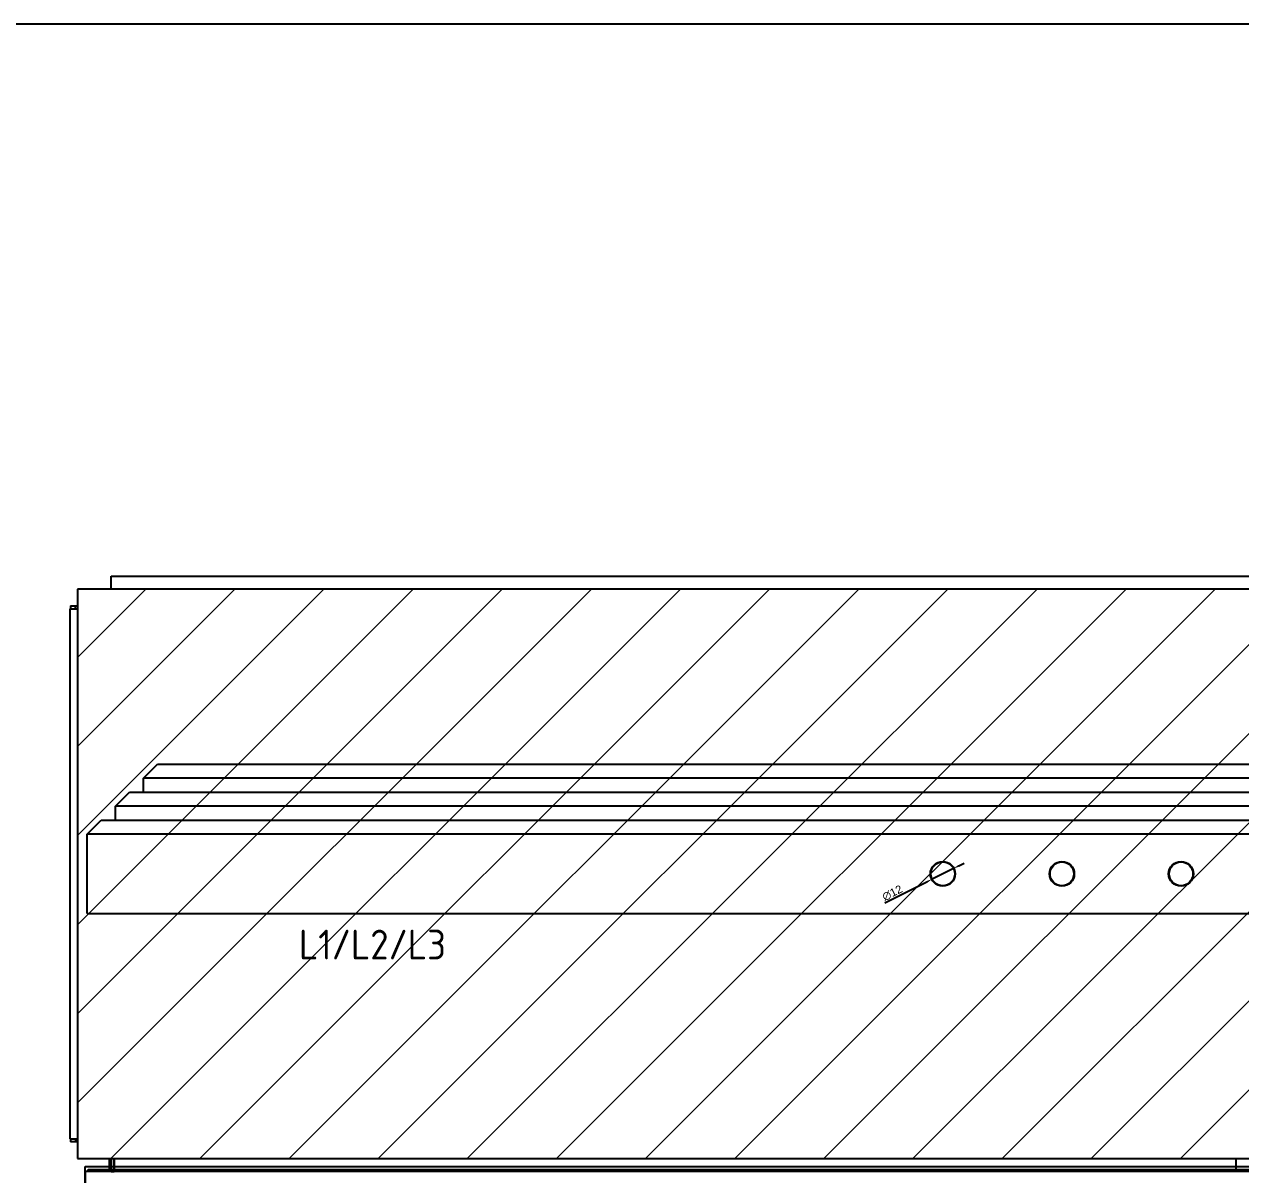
# Model space of a CAD drawing. Header units: millimetres. Extents: x 0 to 69574, y -5 to 41746.
# Drawn here: x 45213 to 45826, y 16760 to 17340 of the extents above; entities that cross this region are included whole.
import ezdxf

# ---------------------------------------------------------------- set-up
doc = ezdxf.new("R2010")
doc.units = ezdxf.units.MM
doc.layers.add('! NO PLOT !', color=7, linetype='Continuous', true_color=0xff75dd, plot=False)
doc.layers.add('000-PI-Oprema', color=30, linetype='Continuous', lineweight=5)
for name, color, linetype in [('000-PI-ORMAR', 2, 'Continuous'), ('000-PI_TEXT', 7, 'Continuous'), ('004-PI-DIN Šina', 3, 'Continuous')]:
    doc.layers.add(name, color=color, linetype=linetype)
doc.styles.add('PI0', font='isocpeur.ttf', dxfattribs={"width": 0.9})
doc.styles.get("Standard").update_dxf_attribs({"font": 'arial.ttf'})
doc.dimstyles.new('ISO-25', dxfattribs={"dimtxt": 4, "dimasz": 3, "dimexe": 1.25, "dimexo": 0.625, "dimtad": 1, "dimtxsty": 'Standard', "dimcen": 3, "dimadec": 0, "dimazin": 0, "dimtfac": 1, "dimtmove": 0, "dimatfit": 3, "dimfxl": 1, "dimarcsym": 0})

# ---------------------------------------------------------------- blocks, each defined once
blk = doc.blocks.new('*U1464')
at = {"layer": '004-PI-DIN Šina', "ltscale": 0.25}
for radius in [6.25, 6]:
    blk.add_circle((0, 0), radius, dxfattribs=at)
blk = doc.blocks.new('*U1465')
at = {"layer": '004-PI-DIN Šina', "color": 0, "linetype": 'ByBlock', "lineweight": -2, "transparency": 16777216}
for p in [(0, 0), (60, 0), (120, 0)]:
    blk.add_blockref('*U1464', p, dxfattribs=at)
blk = doc.blocks.new('*D1466')
at = {"layer": '004-PI-DIN Šina', "color": 0, "lineweight": -2, "ltscale": 0.25, "transparency": 16777216}
for p, q in [((45681.34, 16914.1), (45670.62, 16908.71)), ((45684.02, 16915.45), (45686.7, 16916.79)), ((45646.77, 16896.72), (45667.94, 16907.36))]:
    blk.add_line(p, q, dxfattribs=at)
at = {"layer": '004-PI-DIN Šina', "color": 0, "ltscale": 0.25, "transparency": 16777216}
for points in [[(45683.8, 16915.89), (45684.25, 16915), (45681.34, 16914.1)], [(45667.72, 16907.81), (45668.17, 16906.92), (45670.62, 16908.71)]]:
    blk.add_solid(points, dxfattribs=at)
at = {"layer": 'Defpoints', "color": 0, "ltscale": 0.25, "transparency": 16777216}
for p in [(45681.34, 16914.1), (45670.62, 16908.71)]:
    blk.add_point(p, dxfattribs=at)
at = {"layer": '004-PI-DIN Šina', "color": 0, "ltscale": 0.25, "transparency": 16777216, "insert": (45650.56, 16901.74), "char_height": 4, "attachment_point": 5, "rotation": 26.6823}
blk.add_mtext('∅12', dxfattribs=at)

msp = doc.modelspace()

# ---------------------------------------------------------------- hatches: boundary and pattern name
at = {"layer": '000-PI-Oprema', "ltscale": 0.25, "transparency": 33554508}
h = msp.add_hatch(dxfattribs=at)
h.set_pattern_fill('ANSI31', color=256, scale=10)
h.set_pattern_definition([(45, (-312.12, -24670.128), (-22.45064, 22.45064), [])])
h.paths.add_polyline_path([(46231.983, 17054.904), (45239.983, 17054.904), (45239.983, 16767.904), (46231.983, 16767.904)])

# ---------------------------------------------------------------- linework, layer by layer
at = {"layer": '! NO PLOT !', "ltscale": 0.25}
msp.add_lwpolyline([(44210.635, 17339.576), (44210.635, 14139.576), (47278.182, 14139.576), (47278.182, 16124.741), (48802.635, 16124.741), (48802.635, 17339.576), (44210.635, 17339.576)], dxfattribs=at)
at = {"layer": '000-PI-Oprema', "ltscale": 0.01}
msp.add_lwpolyline([(45239.983, 16767.904), (45239.983, 17054.904), (46231.983, 17054.904), (46231.983, 16767.904)], close=True, dxfattribs=at)
at = {"layer": '000-PI-ORMAR'}
for p, q in [((45256.983, 17061.404), (45280.483, 17061.404)), ((45256.983, 17060.904), (45256.983, 17061.404)), ((45256.983, 17054.904), (45256.983, 17060.904)), ((45280.483, 17061.404), (46213.483, 17061.404)), ((45239.983, 17054.904), (45239.983, 16767.904)), ((46231.983, 17054.904), (45239.983, 17054.904)), ((45236.233, 17044.904), (45239.983, 17044.904)), ((45236.233, 17044.904), (45236.233, 16777.904)), ((45236.483, 17046.404), (45239.983, 17046.404)), ((45236.483, 17046.404), (45236.483, 17044.904)), ((45238.983, 17044.904), (45238.983, 17046.404)), ((45236.233, 16777.904), (45239.983, 16777.904)), ((45236.483, 16777.904), (45236.483, 16776.404)), ((45238.983, 16777.904), (45238.983, 16776.404)), ((45239.983, 16776.404), (45236.483, 16776.404)), ((45239.983, 16767.904), (46231.983, 16767.904)), ((45256.233, 16761.404), (45256.233, 16767.904)), ((45256.233, 16767.904), (45823.733, 16767.904)), ((45256.983, 16767.904), (45256.983, 16761.404)), ((45258.483, 16761.904), (45258.483, 16767.904)), ((45258.483, 16767.904), (45258.483, 16761.404)), ((45823.733, 16761.404), (45823.733, 16767.904)), ((45243.983, 16763.904), (45256.233, 16763.904)), ((45243.983, 16740.766), (45243.983, 16763.904)), ((45243.995, 16761.404), (45243.995, 14776.904)), ((45835.995, 16761.404), (45243.995, 16761.404)), ((45245.483, 16761.404), (45245.483, 16762.404)), ((45245.483, 16762.404), (45256.233, 16762.404)), ((45256.233, 16763.904), (45823.733, 16763.904)), ((45256.233, 16762.404), (45823.733, 16762.404)), ((45256.983, 16761.404), (45258.483, 16761.404)), ((46191.483, 16761.404), (45258.483, 16761.404)), ((45823.733, 16763.904), (45835.983, 16763.904)), ((45823.733, 16762.404), (45834.483, 16762.404))]:
    msp.add_line(p, q, dxfattribs=at)
at = {"layer": '004-PI-DIN Šina', "ltscale": 0.25}
for p, q in [((45273.267, 16959.688), (45280.338, 16966.759)), ((45280.338, 16966.759), (46193.698, 16966.759)), ((45259.125, 16945.546), (45266.196, 16952.617)), ((45266.196, 16952.617), (46207.84, 16952.617)), ((45244.983, 16931.404), (45252.054, 16938.475)), ((45252.054, 16938.475), (46229.054, 16938.475))]:
    msp.add_line(p, q, dxfattribs=at)
at = {"layer": '004-PI-DIN Šina'}
for p, q in [((45273.267, 16952.617), (45273.267, 16959.688)), ((46186.627, 16959.688), (45273.267, 16959.688)), ((45259.125, 16938.475), (45259.125, 16945.546)), ((46200.769, 16945.546), (45259.125, 16945.546)), ((46221.983, 16931.404), (45244.983, 16931.404)), ((45244.983, 16891.404), (45244.983, 16931.404)), ((45244.983, 16891.404), (46221.983, 16891.404))]:
    msp.add_line(p, q, dxfattribs=at)

# ---------------------------------------------------------------- block references
msp.add_blockref('*U1465', (45675.983, 16911.404), dxfattribs=at)

# ---------------------------------------------------------------- texts
at = {"layer": '000-PI_TEXT', "ltscale": 0.01, "insert": (45351.616, 16883.265), "char_height": 15, "width": 286.2, "attachment_point": 1, "style": 'PI0'}
msp.add_mtext('{\\fISOCPEUR|b0|i0|c238|p34;L1/L2/L3}', dxfattribs=at)

# ---------------------------------------------------------------- dimensions: what is measured, and where the dimension line sits
at = {"layer": '004-PI-DIN Šina', "ltscale": 0.25}
dim = msp.add_diameter_dim_2p(p1=(45681.344, 16914.098), p2=(45670.621, 16908.709), dimstyle='ISO-25', dxfattribs=at)
dim.commit()
dim.dimension.update_dxf_attribs({"geometry": '*D1466', "text_midpoint": (45651.81, 16899.255), "dimtype": 163})

doc.saveas('drawing.dxf')
